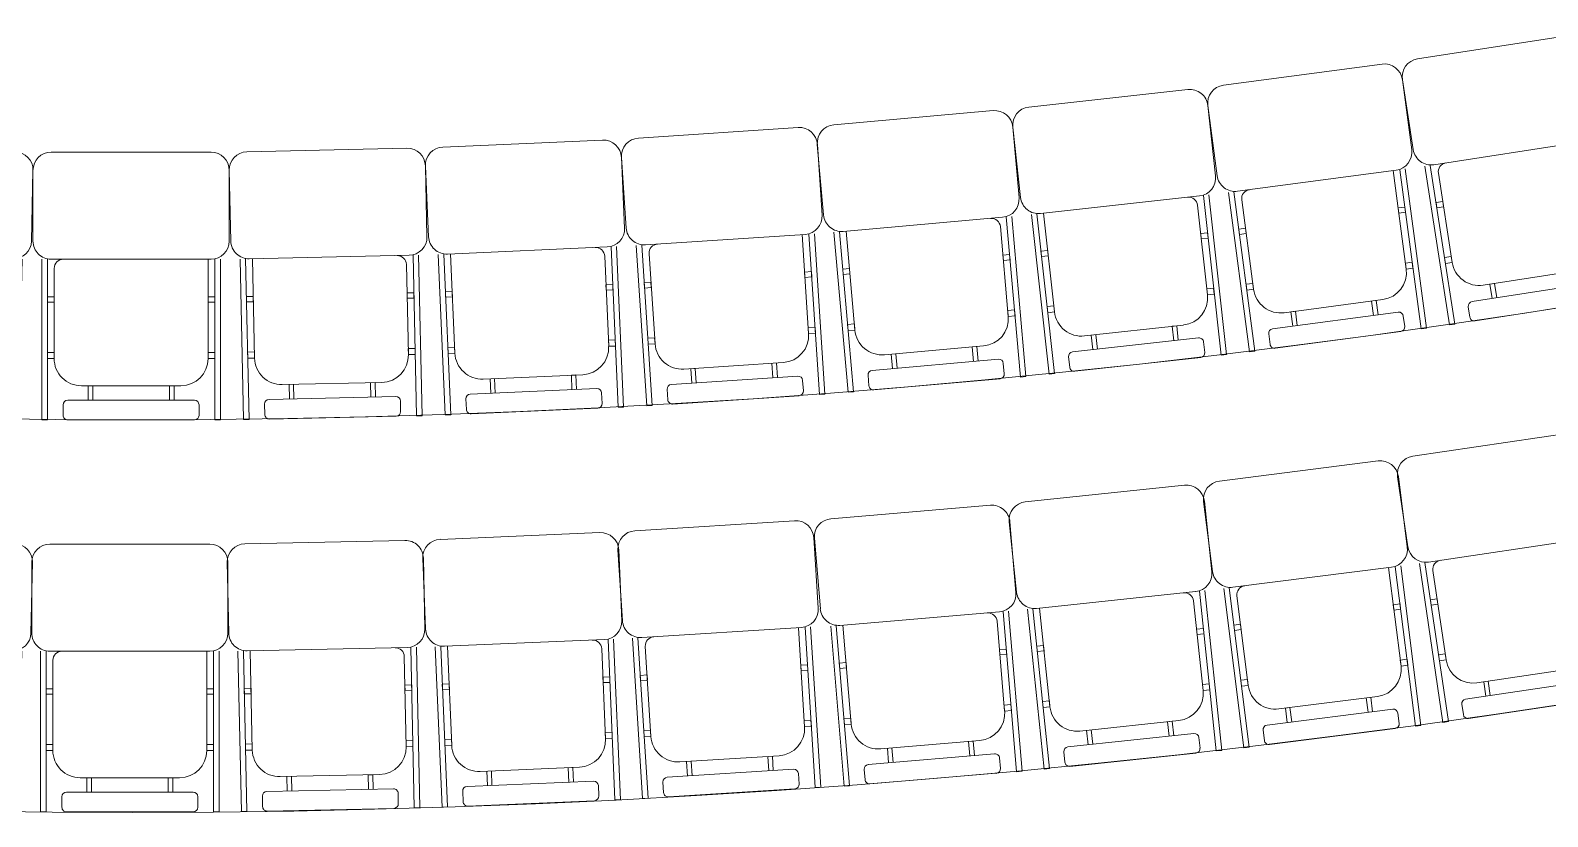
# Model space of a CAD drawing. Header units: millimetres. Extents: x 8275 to 147087, y -297470 to -191881.
# Drawn here: x 44958 to 49211, y -212445 to -210242 of the extents above; entities that cross this region are included whole.
import ezdxf

# ---------------------------------------------------------------- set-up
doc = ezdxf.new("R2010")
doc.units = ezdxf.units.MM
doc.header["$LTSCALE"] = 250
doc.header["$MEASUREMENT"] = 0
doc.layers.add('furniture', color=5, linetype='Continuous', lineweight=15)
doc.layers.add('stairs', color=2, linetype='Continuous', lineweight=5)

# ---------------------------------------------------------------- blocks, each defined once
blk = doc.blocks.new('A$C24EB465D-flat-9-flat-1-flat-80')
at = {"layer": 'furniture', "ltscale": 0.1}
for p, q in [((445.3, -19.6), (-3.1, -19.6)), ((-53.9, -70.4), (-53.9, -268.8)), ((496.1, -268.8), (496.1, -70.4)), ((-28.9, -319.6), (-28.9, -769.8)), ((-13.6, -769.8), (-13.6, -319.6)), ((-3.1, -319.6), (445.3, -319.6)), ((436.8, -319.6), (436.8, -597.9)), ((455.9, -769.8), (455.9, -319.6)), ((471.2, -319.6), (471.3, -769.8)), ((5.4, -345), (5.4, -597.9)), ((5.4, -424.9), (-13.6, -424.9)), ((-13.6, -440), (-13.6, -424.9)), ((5.4, -440), (5.4, -424.9)), ((436.8, -440), (436.8, -424.9)), ((436.8, -424.9), (455.9, -424.9)), ((455.9, -440), (455.9, -424.9)), ((5.4, -440), (-13.6, -440)), ((436.8, -440), (455.9, -440)), ((5.4, -580.9), (-13.6, -580.9)), ((-13.6, -597.9), (-13.6, -580.9)), ((5.4, -597.9), (5.4, -580.9)), ((436.8, -597.9), (436.8, -580.8)), ((436.8, -580.8), (455.9, -580.8)), ((455.9, -597.9), (455.9, -580.8)), ((5.4, -597.9), (-13.6, -597.9)), ((436.8, -597.9), (455.9, -597.9)), ((81.6, -674.1), (360.6, -674.1)), ((100.6, -674.1), (113.4, -674.1)), ((100.6, -674.1), (100.6, -714.7)), ((113.4, -674.1), (113.4, -714.7)), ((328.8, -674.1), (328.8, -714.7)), ((341.6, -674.1), (341.6, -714.7)), ((43.5, -714.7), (398.7, -714.7)), ((30.8, -727.4), (30.8, -756.9)), ((411.4, -727.4), (411.4, -756.9)), ((-28.9, -769.8), (-13.6, -769.8)), ((43.5, -769.6), (398.7, -769.6)), ((471.3, -769.8), (455.9, -769.8))]:
    blk.add_line(p, q, dxfattribs=at)
for centre, radius, start, end in [((-3.1, -70.4, 0), 50.8, 90.002, 180.002), ((445.3, -70.4, 0), 50.8, 0.002, 90.002), ((-3.1, -268.8, 0), 50.8, 180.002, 270.002), ((445.3, -268.8, 0), 50.8, 270.002, 0.002), ((30.8, -345, 0), 25.4, 90.002, 180.002), ((81.6, -597.9, 0), 76.2, 180.002, 270.002), ((360.6, -597.9, 0), 76.2, 270.002, 0.002), ((43.5, -727.4, 0), 12.7, 90.002, 180.002), ((398.7, -727.4, 0), 12.7, 0.002, 90.002), ((43.5, -756.9, 0), 12.7, 180.002, 270.002), ((398.7, -756.9, 0), 12.7, 270.002, 0.002)]:
    blk.add_arc(centre, radius, start, end, dxfattribs=at)
blk = doc.blocks.new('A$C24EB465D-flat-9-flat-1-flat-81')
at = {"layer": 'furniture', "ltscale": 0.1}
for p, q in [((-444.8, -29.4), (3.5, -19.5)), ((-490, -279.7), (-494.4, -81.3)), ((55.4, -69.2), (59.8, -267.5)), ((-464.1, -329.9), (-454.1, -780)), ((-438.8, -779.6), (-448.7, -329.6)), ((10.2, -319.4), (-438.1, -329.3)), ((-429.6, -329.1), (-423.5, -607.4)), ((30.6, -769.3), (20.7, -319.2)), ((36, -318.9), (45.9, -768.9)), ((2.2, -345), (7.8, -597.8)), ((4, -425), (23, -424.5)), ((4.3, -440), (4, -425)), ((23.4, -439.6), (23, -424.5)), ((-427.3, -434.5), (-446.4, -434.9)), ((-446, -449.9), (-446.4, -434.9)), ((-427, -449.5), (-446, -449.9)), ((-427, -449.5), (-427.3, -434.5)), ((4.3, -440), (23.4, -439.6)), ((-423.9, -590.3), (-442.9, -590.8)), ((-442.5, -607.8), (-442.9, -590.8)), ((-423.5, -607.4), (-423.9, -590.3)), ((7.4, -580.8), (26.5, -580.4)), ((7.8, -597.8), (7.4, -580.8)), ((26.8, -597.4), (26.5, -580.4)), ((-423.5, -607.4), (-442.5, -607.8)), ((7.8, -597.8), (26.8, -597.4)), ((-66.7, -675.7), (-345.6, -681.9)), ((-85.7, -676.1), (-98.5, -676.4)), ((-98.5, -676.4), (-97.6, -717.1)), ((-85.7, -676.1), (-84.8, -716.8)), ((-27.7, -715.5), (-382.8, -723.4)), ((-326.6, -681.4), (-325.7, -722.1)), ((-313.9, -681.2), (-313, -721.8)), ((-395.2, -736.3), (-394.6, -765.8)), ((-14.7, -727.9), (-14.1, -757.4)), ((-454.1, -780), (-438.8, -779.6)), ((-26.5, -770.4), (-381.6, -778.2)), ((45.9, -768.9), (30.6, -769.3))]:
    blk.add_line(p, q, dxfattribs=at)
for centre, radius, start, end in [((-443.6, -80.2, 0), 50.8, 91.2637, 181.2637), ((4.7, -70.3, 0), 50.8, 1.2637, 91.2637), ((-439.3, -278.5, 0), 50.8, 181.2637, 271.2637), ((9, -268.7, 0), 50.8, 271.2637, 1.2637), ((-23.2, -345.6, 0), 25.4, 1.2637, 91.2637), ((-347.3, -605.7, 0), 76.2, 181.2637, 271.2637), ((-68.4, -599.5, 0), 76.2, 271.2637, 1.2637), ((-27.4, -728.2, 0), 12.7, 1.2637, 91.2637), ((-382.6, -736.1, 0), 12.7, 91.2637, 181.2637), ((-26.8, -757.7, 0), 12.7, 271.2637, 1.2637), ((-381.9, -765.5, 0), 12.7, 181.2637, 271.2637)]:
    blk.add_arc(centre, radius, start, end, dxfattribs=at)
blk = doc.blocks.new('A$C24EB465D-flat-9-flat-1-flat-82')
at = {"layer": 'furniture', "ltscale": 0.1}
for p, q in [((-444, -39.2), (4, -19.4)), ((57, -67.9), (65.7, -266.2)), ((-483.8, -290.4), (-492.5, -92.2)), ((-456.7, -340), (-436.9, -789.8)), ((-421.5, -789.1), (-441.3, -339.4)), ((17.2, -319.1), (-430.8, -338.9)), ((-422.3, -338.5), (-410, -616.5)), ((47.6, -768.4), (27.7, -318.7)), ((43, -318), (62.8, -767.7)), ((9.8, -344.9), (21, -597.5)), ((13.3, -424.8), (32.4, -423.9)), ((14, -439.8), (13.3, -424.8)), ((33, -438.9), (32.4, -423.9)), ((-417.6, -443.8), (-436.7, -444.6)), ((-436, -459.6), (-436.7, -444.6)), ((-417, -458.8), (-436, -459.6)), ((-417, -458.8), (-417.6, -443.8)), ((14, -439.8), (33, -438.9)), ((20.2, -580.5), (39.2, -579.7)), ((21, -597.5), (20.2, -580.5)), ((40, -596.7), (39.2, -579.7)), ((-410.8, -599.5), (-429.8, -600.4)), ((-429.1, -617.4), (-429.8, -600.4)), ((-410, -616.5), (-429.1, -617.4)), ((-410, -616.5), (-410.8, -599.5)), ((21, -597.5), (40, -596.7)), ((-51.8, -677), (-330.5, -689.3)), ((-70.7, -677.8), (-83.5, -678.4)), ((-83.5, -678.4), (-81.8, -719)), ((-70.7, -677.8), (-69, -718.5)), ((-12, -716), (-366.8, -731.6)), ((-311.5, -688.5), (-309.7, -729.1)), ((-298.8, -687.9), (-297, -728.5)), ((-378.9, -744.9), (-377.6, -774.3)), ((1.3, -728.1), (2.6, -757.5)), ((-436.9, -789.8), (-421.5, -789.1)), ((-9.5, -770.8), (-364.4, -786.4)), ((62.8, -767.7), (47.6, -768.4))]:
    blk.add_line(p, q, dxfattribs=at)
for centre, radius, start, end in [((-441.8, -89.9, 0), 50.8, 92.5255, 182.5255), ((6.2, -70.2, 0), 50.8, 2.5255, 92.5255), ((-433, -288.1, 0), 50.8, 182.5255, 272.5255), ((14.9, -268.4, 0), 50.8, 272.5255, 2.5255), ((-15.6, -346, 0), 25.4, 2.5255, 92.5255), ((-333.9, -613.2, 0), 76.2, 182.5255, 272.5255), ((-55.2, -600.9, 0), 76.2, 272.5255, 2.5255), ((-11.4, -728.7, 0), 12.7, 2.5255, 92.5255), ((-366.3, -744.3, 0), 12.7, 92.5255, 182.5255), ((-10.1, -758.1, 0), 12.7, 272.5255, 2.5255), ((-365, -773.7, 0), 12.7, 182.5255, 272.5255)]:
    blk.add_arc(centre, radius, start, end, dxfattribs=at)
blk = doc.blocks.new('A$C24EB465D-flat-9-flat-1-flat-83')
at = {"layer": 'furniture', "ltscale": 0.1}
for p, q in [((-441.8, -58.7), (4.8, -19.2)), ((59.9, -65.4), (77.4, -263)), ((-470.5, -311.4), (-488, -113.8)), ((31.2, -318.1), (-415.4, -357.5)), ((81.4, -765.6), (41.7, -317.1)), ((57, -315.8), (96.6, -764.2)), ((-441.3, -359.8), (-401.7, -808.3)), ((-386.3, -806.9), (-425.9, -358.5)), ((-407, -356.8), (-382.5, -634)), ((25, -344.1), (47.2, -596)), ((32, -423.8), (51, -422.1)), ((33.4, -438.7), (32, -423.8)), ((52.3, -437.1), (51, -422.1)), ((-397.7, -461.7), (-416.7, -463.4)), ((-415.4, -478.4), (-416.7, -463.4)), ((-396.4, -476.7), (-397.7, -461.7)), ((33.4, -438.7), (52.3, -437.1)), ((-396.4, -476.7), (-415.4, -478.4)), ((45.7, -579.1), (64.7, -577.4)), ((47.2, -596), (45.7, -579.1)), ((47.2, -596), (66.2, -594.3)), ((66.2, -594.3), (64.7, -577.4)), ((-384, -617), (-403, -618.7)), ((-401.5, -635.7), (-403, -618.7)), ((-382.5, -634), (-401.5, -635.7)), ((-382.5, -634), (-384, -617)), ((-22, -678.6), (-299.9, -703.2)), ((-40.8, -680.3), (-53.6, -681.4)), ((-40.8, -680.3), (-37.3, -720.8)), ((19.6, -715.8), (-334.2, -747.1)), ((-280.9, -701.5), (-277.3, -742)), ((-268.2, -700.4), (-264.6, -740.9)), ((-53.6, -681.4), (-50, -722)), ((-345.8, -760.8), (-343.2, -790.2)), ((33.3, -727.3), (35.9, -756.7)), ((96.6, -764.2), (81.4, -765.6)), ((-401.7, -808.3), (-386.3, -806.9)), ((24.4, -770.4), (-329.4, -801.7))]:
    blk.add_line(p, q, dxfattribs=at)
for centre, radius, start, end in [((9.3, -69.8, 0), 50.8, 5.0491, 95.0491), ((-437.4, -109.3, 0), 50.8, 95.0491, 185.0491), ((26.8, -267.5, 0), 50.8, 275.0491, 5.0491), ((-419.9, -306.9, 0), 50.8, 185.0491, 275.0491), ((-0.3, -346.4, 0), 25.4, 5.0491, 95.0491), ((-306.6, -627.3, 0), 76.2, 185.0491, 275.0491), ((-28.7, -602.7, 0), 76.2, 275.0491, 5.0491), ((20.7, -728.5, 0), 12.7, 5.0491, 95.0491), ((-333.1, -759.7, 0), 12.7, 95.0491, 185.0491), ((23.3, -757.8, 0), 12.7, 275.0491, 5.0491), ((-330.5, -789, 0), 12.7, 185.0491, 275.0491)]:
    blk.add_arc(centre, radius, start, end, dxfattribs=at)
blk = doc.blocks.new('A$C24EB465D-flat-9-flat-1-flat-84')
at = {"layer": 'furniture', "ltscale": 0.1}
for p, q in [((445.6, 9.9), (-1.8, -19.7)), ((512.8, -235.4), (499.7, -37.5)), ((-49.1, -73.8), (-36, -271.8)), ((18, -319.1), (465.4, -289.5)), ((456.9, -290), (475.3, -567.7)), ((505.7, -738), (476, -288.8)), ((491.3, -287.8), (521, -737)), ((-7.8, -320.8), (22, -770)), ((37.2, -769), (7.5, -319.8)), ((28.2, -343.9), (44.9, -596.2)), ((33.4, -423.7), (14.4, -424.9)), ((15.4, -439.9), (14.4, -424.9)), ((34.4, -438.7), (33.4, -423.7)), ((463.9, -395.2), (482.9, -393.9)), ((464.9, -410.2), (463.9, -395.2)), ((464.9, -410.2), (483.9, -408.9)), ((483.9, -408.9), (482.9, -393.9)), ((34.4, -438.7), (15.4, -439.9)), ((474.2, -550.7), (493.2, -549.5)), ((475.3, -567.7), (474.2, -550.7)), ((494.3, -566.5), (493.2, -549.5)), ((43.7, -579.2), (24.7, -580.5)), ((25.9, -597.5), (24.7, -580.5)), ((44.9, -596.2), (43.7, -579.2)), ((475.3, -567.7), (494.3, -566.5)), ((44.9, -596.2), (25.9, -597.5)), ((125.9, -667.2), (404.3, -648.8)), ((144.9, -666), (157.6, -665.1)), ((144.9, -666), (147.5, -706.5)), ((157.6, -665.1), (160.3, -705.7)), ((372.6, -650.9), (375.3, -691.5)), ((385.3, -650), (388, -690.6)), ((90.6, -710.3), (445, -686.9)), ((458.5, -698.7), (460.5, -728.1)), ((78.8, -723.8), (80.7, -753.2)), ((94.2, -765), (448.7, -741.6)), ((521, -737), (505.7, -738)), ((22, -770), (37.2, -769))]:
    blk.add_line(p, q, dxfattribs=at)
for centre, radius, start, end in [((449, -40.8, 0), 50.8, 3.7873, 93.7873), ((1.5, -70.4, 0), 50.8, 93.7873, 183.7873), ((462.1, -238.8, 0), 50.8, 273.7873, 3.7873), ((14.7, -268.4, 0), 50.8, 183.7873, 273.7873), ((53.5, -342.2, 0), 25.4, 93.7873, 183.7873), ((399.3, -572.7, 0), 76.2, 273.7873, 3.7873), ((120.9, -591.2, 0), 76.2, 183.7873, 273.7873), ((91.4, -723, 0), 12.7, 93.7873, 183.7873), ((445.9, -699.5, 0), 12.7, 3.7873, 93.7873), ((93.4, -752.4, 0), 12.7, 183.7873, 273.7873), ((447.8, -728.9, 0), 12.7, 273.7873, 3.7873)]:
    blk.add_arc(centre, radius, start, end, dxfattribs=at)
blk = doc.blocks.new('A$C24EB465D-flat-9-flat-1-flat-85')
at = {"layer": 'furniture', "ltscale": 0.1}
for p, q in [((443, 49), (-0.1, -19.8)), ((531.5, -189.4), (501, 6.6)), ((-42.5, -77.8), (-12, -273.9)), ((46, -316.3), (489.1, -247.4)), ((480.7, -248.7), (523.4, -523.7)), ((568.7, -690.6), (499.5, -245.8)), ((514.7, -243.4), (583.9, -688.3)), ((20.5, -320.2), (89.6, -765.1)), ((104.7, -762.7), (35.6, -317.9)), ((58.3, -340.1), (97.1, -589.9)), ((496.9, -352.8), (515.7, -349.9)), ((499.2, -367.7), (496.9, -352.8)), ((499.2, -367.7), (518, -364.7)), ((518, -364.7), (515.7, -349.9)), ((70.6, -419.1), (51.8, -422)), ((54.1, -436.9), (51.8, -422)), ((72.9, -433.9), (70.6, -419.1)), ((72.9, -433.9), (54.1, -436.9)), ((520.8, -506.9), (539.6, -504)), ((523.4, -523.7), (520.8, -506.9)), ((542.3, -520.8), (539.6, -504)), ((523.4, -523.7), (542.3, -520.8)), ((94.5, -573.1), (75.7, -576.1)), ((78.3, -592.9), (75.7, -576.1)), ((97.1, -589.9), (78.3, -592.9)), ((97.1, -589.9), (94.5, -573.1)), ((184.1, -653.5), (459.8, -610.7)), ((428.4, -615.6), (434.7, -655.8)), ((441, -613.6), (447.3, -653.8)), ((152.7, -699.6), (503.7, -645)), ((202.9, -650.6), (215.5, -648.7)), ((202.9, -650.6), (209.1, -690.8)), ((215.5, -648.7), (221.8, -688.9)), ((518.2, -655.6), (522.8, -684.7)), ((142.1, -714.1), (146.7, -743.2)), ((161.2, -753.8), (512.2, -699.2)), ((583.9, -688.3), (568.7, -690.6)), ((89.6, -765.1), (104.7, -762.7))]:
    blk.add_line(p, q, dxfattribs=at)
for centre, radius, start, end in [((450.8, -1.2, 0), 50.8, 8.8344, 98.8344), ((7.7, -70, 0), 50.8, 98.8344, 188.8344), ((481.3, -197.2, 0), 50.8, 278.8344, 8.8344), ((38.2, -266.1, 0), 50.8, 188.8344, 278.8344), ((83.4, -336.2, 0), 25.4, 98.8344, 188.8344), ((448.1, -535.4, 0), 76.2, 278.8344, 8.8344), ((172.4, -578.2, 0), 76.2, 188.8344, 278.8344), ((505.7, -657.6, 0), 12.7, 8.8344, 98.8344), ((154.7, -712.1, 0), 12.7, 98.8344, 188.8344), ((510.2, -686.7, 0), 12.7, 278.8344, 8.8344), ((159.2, -741.2, 0), 12.7, 188.8344, 278.8344)]:
    blk.add_arc(centre, radius, start, end, dxfattribs=at)
blk = doc.blocks.new('A$C24EB465D-flat-9-flat-1-flat-86')
at = {"layer": 'furniture', "ltscale": 0.1}
for p, q in [((444, 39.3), (-0.5, -19.8)), ((527.2, -201.1), (501, -4.4)), ((-44.2, -76.9), (-18, -273.5)), ((509.2, -254.7), (568.6, -701)), ((39, -317.2), (483.5, -258.1)), ((475.1, -259.2), (511.8, -535.1)), ((553.3, -703), (494, -256.7)), ((13.4, -320.6), (72.8, -766.9)), ((87.9, -764.9), (28.6, -318.6)), ((50.8, -341.3), (84.1, -591.9)), ((489, -363.7), (507.9, -361.2)), ((491, -378.6), (489, -363.7)), ((491, -378.6), (509.8, -376.1)), ((509.8, -376.1), (507.9, -361.2)), ((61.3, -420.5), (42.5, -423)), ((44.4, -437.9), (42.5, -423)), ((63.3, -435.4), (61.3, -420.5)), ((63.3, -435.4), (44.4, -437.9)), ((509.5, -518.2), (528.4, -515.7)), ((511.8, -535.1), (509.5, -518.2)), ((511.8, -535.1), (530.7, -532.6)), ((530.7, -532.6), (528.4, -515.7)), ((81.9, -575.1), (63, -577.6)), ((65.2, -594.5), (63, -577.6)), ((84.1, -591.9), (65.2, -594.5)), ((84.1, -591.9), (81.9, -575.1)), ((169.7, -657.4), (446.3, -620.7)), ((414.8, -624.9), (420.1, -665.2)), ((427.4, -623.2), (432.8, -663.5)), ((137.3, -702.8), (489.4, -656)), ((188.5, -654.9), (201.2, -653.2)), ((188.5, -654.9), (193.9, -695.3)), ((201.2, -653.2), (206.6, -693.6)), ((503.7, -666.9), (507.5, -696.1)), ((126.4, -717), (130.3, -746.2)), ((144.5, -757.1), (496.6, -710.3)), ((568.6, -701), (553.3, -703)), ((72.8, -766.9), (87.9, -764.9))]:
    blk.add_line(p, q, dxfattribs=at)
for centre, radius, start, end in [((450.7, -11.1, 0), 50.8, 7.5726, 97.5726), ((6.2, -70.2, 0), 50.8, 97.5726, 187.5726), ((476.8, -207.8, 0), 50.8, 277.5726, 7.5726), ((32.3, -266.9, 0), 50.8, 187.5726, 277.5726), ((76, -337.9, 0), 25.4, 97.5726, 187.5726), ((436.2, -545.1, 0), 76.2, 277.5726, 7.5726), ((159.7, -581.9, 0), 76.2, 187.5726, 277.5726), ((491.1, -668.6, 0), 12.7, 7.5726, 97.5726), ((139, -715.4, 0), 12.7, 97.5726, 187.5726), ((495, -697.7, 0), 12.7, 277.5726, 7.5726), ((142.9, -744.6, 0), 12.7, 187.5726, 277.5726)]:
    blk.add_arc(centre, radius, start, end, dxfattribs=at)
blk = doc.blocks.new('A$C24EB465D-flat-9-flat-1-flat-87')
at = {"layer": 'furniture', "ltscale": 0.1}
for p, q in [((-440.4, -68.4), (5.2, -19.1)), ((61.3, -64), (83.1, -261.2)), ((-463.5, -321.7), (-485.3, -124.5)), ((38.2, -317.3), (-407.5, -366.6)), ((98.2, -763.6), (48.7, -316.1)), ((63.9, -314.5), (113.4, -761.9)), ((-433.2, -369.4), (-383.8, -816.9)), ((-368.5, -815.2), (-417.9, -367.8)), ((-399, -365.7), (-368.4, -642.3)), ((32.6, -343.5), (60.4, -594.8)), ((41.4, -423), (60.3, -420.9)), ((43, -437.9), (41.4, -423)), ((61.9, -435.8), (60.3, -420.9)), ((43, -437.9), (61.9, -435.8)), ((-387.4, -470.4), (-406.4, -472.5)), ((-404.7, -487.4), (-406.4, -472.5)), ((-385.8, -485.3), (-404.7, -487.4)), ((-385.8, -485.3), (-387.4, -470.4)), ((58.5, -577.9), (77.4, -575.8)), ((60.4, -594.8), (58.5, -577.9)), ((60.4, -594.8), (79.3, -592.7)), ((79.3, -592.7), (77.4, -575.8)), ((-370.3, -625.3), (-389.2, -627.4)), ((-387.4, -644.4), (-389.2, -627.4)), ((-368.4, -642.3), (-370.3, -625.3)), ((-368.4, -642.3), (-387.4, -644.4)), ((-7, -679), (-284.3, -709.6)), ((35.3, -715.2), (-317.7, -754.2)), ((-265.4, -707.5), (-260.9, -748)), ((-252.7, -706.1), (-248.3, -746.6)), ((-25.8, -681), (-38.6, -682.4)), ((-38.6, -682.4), (-34.1, -722.9)), ((-25.8, -681), (-21.4, -721.5)), ((49.4, -726.4), (52.6, -755.7)), ((113.4, -761.9), (98.2, -763.6)), ((-328.9, -768.3), (-325.7, -797.5)), ((41.4, -769.7), (-311.7, -808.7)), ((-383.8, -816.9), (-368.5, -815.2))]:
    blk.add_line(p, q, dxfattribs=at)
for centre, radius, start, end in [((10.8, -69.6, 0), 50.8, 6.3109, 96.3109), ((-434.9, -118.9, 0), 50.8, 96.3109, 186.3109), ((32.6, -266.8, 0), 50.8, 276.3109, 6.3109), ((-413, -316.1, 0), 50.8, 186.3109, 276.3109), ((7.3, -346.3, 0), 25.4, 6.3109, 96.3109), ((-15.4, -603.2, 0), 76.2, 276.3109, 6.3109), ((-292.7, -633.9, 0), 76.2, 186.3109, 276.3109), ((36.7, -727.8, 0), 12.7, 6.3109, 96.3109), ((-316.3, -766.9, 0), 12.7, 96.3109, 186.3109), ((40, -757.1, 0), 12.7, 276.3109, 6.3109), ((-313.1, -796.1, 0), 12.7, 186.3109, 276.3109)]:
    blk.add_arc(centre, radius, start, end, dxfattribs=at)
blk = doc.blocks.new('A$C24EB465D-flat-9-flat-1-flat-88')
at = {"layer": 'furniture', "ltscale": 0.1}
for p, q in [((444.8, -29.4), (-3.5, -19.5)), ((-55.4, -69.2), (-59.8, -267.5)), ((490, -279.7), (494.4, -81.3)), ((-36, -318.9), (-45.9, -768.9)), ((-30.6, -769.3), (-20.7, -319.2)), ((-10.2, -319.4), (438.1, -329.3)), ((429.6, -329.1), (423.5, -607.4)), ((438.8, -779.6), (448.7, -329.6)), ((464.1, -329.9), (454.1, -780)), ((-2.2, -345), (-7.8, -597.8)), ((-23.4, -439.6), (-23, -424.5)), ((-4, -425), (-23, -424.5)), ((-4.3, -440), (-4, -425)), ((-4.3, -440), (-23.4, -439.6)), ((427, -449.5), (427.3, -434.5)), ((427, -449.5), (446, -449.9)), ((427.3, -434.5), (446.4, -434.9)), ((446, -449.9), (446.4, -434.9)), ((-26.8, -597.4), (-26.5, -580.4)), ((-7.4, -580.8), (-26.5, -580.4)), ((-7.8, -597.8), (-7.4, -580.8)), ((423.5, -607.4), (423.9, -590.3)), ((423.9, -590.3), (442.9, -590.8)), ((442.5, -607.8), (442.9, -590.8)), ((-7.8, -597.8), (-26.8, -597.4)), ((423.5, -607.4), (442.5, -607.8)), ((66.7, -675.7), (345.6, -681.9)), ((85.7, -676.1), (84.8, -716.8)), ((85.7, -676.1), (98.5, -676.4)), ((98.5, -676.4), (97.6, -717.1)), ((27.7, -715.5), (382.8, -723.4)), ((313.9, -681.2), (313, -721.8)), ((326.6, -681.4), (325.7, -722.1)), ((14.7, -727.9), (14.1, -757.4)), ((395.2, -736.3), (394.6, -765.8)), ((-45.9, -768.9), (-30.6, -769.3)), ((26.5, -770.4), (381.6, -778.2)), ((454.1, -780), (438.8, -779.6))]:
    blk.add_line(p, q, dxfattribs=at)
for centre, radius, start, end in [((-4.7, -70.3, 0), 50.8, 88.7363, 178.7363), ((443.6, -80.2, 0), 50.8, 358.7363, 88.7363), ((-9, -268.7, 0), 50.8, 178.7363, 268.7363), ((439.3, -278.5, 0), 50.8, 268.7363, 358.7363), ((23.2, -345.6, 0), 25.4, 88.7363, 178.7363), ((68.4, -599.5, 0), 76.2, 178.7363, 268.7363), ((347.3, -605.7, 0), 76.2, 268.7363, 358.7363), ((27.4, -728.2, 0), 12.7, 88.7363, 178.7363), ((26.8, -757.7, 0), 12.7, 178.7363, 268.7363), ((382.6, -736.1, 0), 12.7, 358.7363, 88.7363), ((381.9, -765.5, 0), 12.7, 268.7363, 358.7363)]:
    blk.add_arc(centre, radius, start, end, dxfattribs=at)
blk = doc.blocks.new('A$C24EB465D-flat-9-flat-1-flat-95')
at = {"layer": 'furniture', "ltscale": 0.1}
for p, q in [((445.3, -19.6), (-3.1, -19.6)), ((-53.9, -70.4), (-53.9, -268.8)), ((496.1, -268.8), (496.1, -70.4)), ((-28.9, -319.6), (-28.9, -769.8)), ((-13.6, -769.8), (-13.6, -319.6)), ((-3.1, -319.6), (445.3, -319.6)), ((436.8, -319.6), (436.8, -597.9)), ((455.9, -769.8), (455.9, -319.6)), ((471.2, -319.6), (471.3, -769.8)), ((5.4, -345), (5.4, -597.9)), ((5.4, -424.9), (-13.6, -424.9)), ((-13.6, -440), (-13.6, -424.9)), ((5.4, -440), (5.4, -424.9)), ((436.8, -440), (436.8, -424.9)), ((436.8, -424.9), (455.9, -424.9)), ((455.9, -440), (455.9, -424.9)), ((5.4, -440), (-13.6, -440)), ((436.8, -440), (455.9, -440)), ((5.4, -580.9), (-13.6, -580.9)), ((-13.6, -597.9), (-13.6, -580.9)), ((5.4, -597.9), (5.4, -580.9)), ((436.8, -597.9), (436.8, -580.8)), ((436.8, -580.8), (455.9, -580.8)), ((455.9, -597.9), (455.9, -580.8)), ((5.4, -597.9), (-13.6, -597.9)), ((436.8, -597.9), (455.9, -597.9)), ((81.6, -674.1), (360.6, -674.1)), ((100.6, -674.1), (113.4, -674.1)), ((100.6, -674.1), (100.6, -714.7)), ((113.4, -674.1), (113.4, -714.7)), ((328.8, -674.1), (328.8, -714.7)), ((341.6, -674.1), (341.6, -714.7)), ((43.5, -714.7), (398.7, -714.7)), ((30.8, -727.4), (30.8, -756.9)), ((411.4, -727.4), (411.4, -756.9)), ((-28.9, -769.8), (-13.6, -769.8)), ((43.5, -769.6), (398.7, -769.6)), ((471.3, -769.8), (455.9, -769.8))]:
    blk.add_line(p, q, dxfattribs=at)
for centre, radius, start, end in [((-3.1, -70.4, 0), 50.8, 90.002, 180.002), ((445.3, -70.4, 0), 50.8, 0.002, 90.002), ((-3.1, -268.8, 0), 50.8, 180.002, 270.002), ((445.3, -268.8, 0), 50.8, 270.002, 0.002), ((30.8, -345, 0), 25.4, 90.002, 180.002), ((81.6, -597.9, 0), 76.2, 180.002, 270.002), ((360.6, -597.9, 0), 76.2, 270.002, 0.002), ((43.5, -727.4, 0), 12.7, 90.002, 180.002), ((398.7, -727.4, 0), 12.7, 0.002, 90.002), ((43.5, -756.9, 0), 12.7, 180.002, 270.002), ((398.7, -756.9, 0), 12.7, 270.002, 0.002)]:
    blk.add_arc(centre, radius, start, end, dxfattribs=at)
blk = doc.blocks.new('A$C24EB465D-flat-9-flat-1-flat-97')
at = {"layer": 'furniture', "ltscale": 0.1}
for p, q in [((-444.8, -29), (3.5, -19.5)), ((-490.3, -279.2), (-494.5, -80.8)), ((55.4, -69.2), (59.6, -267.6)), ((-464.4, -329.4), (-454.9, -779.5)), ((-439.5, -779.2), (-449, -329.1)), ((9.8, -319.5), (-438.5, -328.9)), ((-430, -328.7), (-424.1, -606.9)), ((29.9, -769.3), (20.4, -319.2)), ((35.7, -318.9), (45.1, -769)), ((1.9, -345), (7.2, -597.8)), ((3.5, -425), (22.6, -424.6)), ((3.9, -440), (3.5, -425)), ((22.9, -439.6), (22.6, -424.6)), ((-427.8, -434), (-446.8, -434.4)), ((-446.5, -449.5), (-446.8, -434.4)), ((-427.4, -449.1), (-446.5, -449.5)), ((-427.4, -449.1), (-427.8, -434)), ((3.9, -440), (22.9, -439.6)), ((-424.5, -589.9), (-443.5, -590.3)), ((-443.2, -607.3), (-443.5, -590.3)), ((-424.1, -606.9), (-424.5, -589.9)), ((6.8, -580.8), (25.9, -580.4)), ((7.2, -597.8), (6.8, -580.8)), ((26.2, -597.4), (25.9, -580.4)), ((-424.1, -606.9), (-443.2, -607.3)), ((7.2, -597.8), (26.2, -597.4)), ((-67.4, -675.6), (-346.3, -681.5)), ((-86.3, -676), (-99.2, -676.3)), ((-99.2, -676.3), (-98.3, -717)), ((-86.3, -676), (-85.5, -716.7)), ((-28.4, -715.5), (-383.6, -723)), ((-327.3, -681.1), (-326.4, -721.8)), ((-314.6, -680.8), (-313.7, -721.5)), ((-396, -735.9), (-395.4, -765.4)), ((-15.5, -727.9), (-14.9, -757.4)), ((-454.9, -779.5), (-439.5, -779.2)), ((-27.3, -770.3), (-382.4, -777.8)), ((45.1, -769), (29.9, -769.3))]:
    blk.add_line(p, q, dxfattribs=at)
for centre, radius, start, end in [((-443.7, -79.7, 0), 50.8, 91.2056, 181.2056), ((4.6, -70.3, 0), 50.8, 1.2056, 91.2056), ((-439.5, -278.1, 0), 50.8, 181.2056, 271.2056), ((8.8, -268.7, 0), 50.8, 271.2056, 1.2056), ((-23.5, -345.6, 0), 25.4, 1.2056, 91.2056), ((-347.9, -605.3, 0), 76.2, 181.2056, 271.2056), ((-69, -599.5, 0), 76.2, 271.2056, 1.2056), ((-28.2, -728.2, 0), 12.7, 1.2056, 91.2056), ((-383.3, -735.7, 0), 12.7, 91.2056, 181.2056), ((-382.7, -765.1, 0), 12.7, 181.2056, 271.2056), ((-27.6, -757.6, 0), 12.7, 271.2056, 1.2056)]:
    blk.add_arc(centre, radius, start, end, dxfattribs=at)
blk = doc.blocks.new('A$C24EB465D-flat-9-flat-1-flat-98')
at = {"layer": 'furniture', "ltscale": 0.1}
for p, q in [((-444.1, -38.3), (3.9, -19.4)), ((56.8, -68.1), (65.2, -266.3)), ((-484.4, -289.4), (-492.7, -91.2)), ((-457.4, -339.1), (-438.5, -788.9)), ((-423.1, -788.2), (-442, -338.5)), ((16.5, -319.2), (-431.5, -338)), ((-423, -337.7), (-411.3, -615.7)), ((46, -768.5), (27.1, -318.7)), ((42.4, -318.1), (61.3, -767.9)), ((9.1, -344.9), (19.7, -597.6)), ((12.5, -424.8), (31.5, -424)), ((13.1, -439.8), (12.5, -424.8)), ((32.1, -439), (31.5, -424)), ((-418.5, -442.9), (-437.6, -443.7)), ((-436.9, -458.7), (-437.6, -443.7)), ((-417.9, -457.9), (-436.9, -458.7)), ((-417.9, -457.9), (-418.5, -442.9)), ((13.1, -439.8), (32.1, -439)), ((19, -580.6), (38.1, -579.8)), ((19.7, -597.6), (19, -580.6)), ((38.8, -596.8), (38.1, -579.8)), ((-412, -598.7), (-431, -599.5)), ((-430.3, -616.5), (-431, -599.5)), ((-411.3, -615.7), (-430.3, -616.5)), ((-411.3, -615.7), (-412, -598.7)), ((19.7, -597.6), (38.8, -596.8)), ((-53.2, -676.9), (-331.9, -688.6)), ((-72.1, -677.7), (-84.9, -678.2)), ((-84.9, -678.2), (-83.2, -718.9)), ((-72.1, -677.7), (-70.4, -718.3)), ((-13.4, -715.9), (-368.3, -730.9)), ((-312.9, -687.8), (-311.2, -728.5)), ((-300.2, -687.3), (-298.5, -727.9)), ((-380.4, -744.1), (-379.2, -773.5)), ((-0.2, -728.1), (1.1, -757.5)), ((-438.5, -788.9), (-423.1, -788.2)), ((-11.1, -770.7), (-366, -785.7)), ((61.3, -767.9), (46, -768.5))]:
    blk.add_line(p, q, dxfattribs=at)
for centre, radius, start, end in [((-441.9, -89, 0), 50.8, 92.4092, 182.4092), ((6.1, -70.2, 0), 50.8, 2.4092, 92.4092), ((-433.6, -287.3, 0), 50.8, 182.4092, 272.4092), ((14.4, -268.4, 0), 50.8, 272.4092, 2.4092), ((-16.3, -346, 0), 25.4, 2.4092, 92.4092), ((-335.1, -612.5, 0), 76.2, 182.4092, 272.4092), ((-56.4, -600.8, 0), 76.2, 272.4092, 2.4092), ((-12.9, -728.6, 0), 12.7, 2.4092, 92.4092), ((-367.8, -743.6, 0), 12.7, 92.4092, 182.4092), ((-11.6, -758, 0), 12.7, 272.4092, 2.4092), ((-366.5, -773, 0), 12.7, 182.4092, 272.4092)]:
    blk.add_arc(centre, radius, start, end, dxfattribs=at)
blk = doc.blocks.new('A$C24EB465D-flat-9-flat-1-flat-99')
at = {"layer": 'furniture', "ltscale": 0.1}
for p, q in [((-442.1, -56.9), (4.7, -19.3)), ((59.6, -65.6), (76.3, -263.3)), ((-471.8, -309.5), (-488.4, -111.8)), ((29.9, -318.2), (-416.9, -355.8)), ((78.2, -765.9), (40.4, -317.3)), ((55.7, -316), (93.5, -764.6)), ((-442.7, -358), (-404.9, -806.6)), ((-389.6, -805.3), (-427.4, -356.7)), ((-408.4, -355.1), (-385, -632.4)), ((23.6, -344.2), (44.8, -596.2)), ((30.3, -423.9), (49.3, -422.3)), ((31.6, -438.9), (30.3, -423.9)), ((50.6, -437.3), (49.3, -422.3)), ((-399.6, -460.1), (-418.6, -461.7)), ((-417.3, -476.7), (-418.6, -461.7)), ((-398.3, -475.1), (-399.6, -460.1)), ((31.6, -438.9), (50.6, -437.3)), ((-398.3, -475.1), (-417.3, -476.7)), ((43.4, -579.3), (62.4, -577.7)), ((44.8, -596.2), (43.4, -579.3)), ((44.8, -596.2), (63.8, -594.6)), ((63.8, -594.6), (62.4, -577.7)), ((-386.5, -615.5), (-405.5, -617.1)), ((-404, -634), (-405.5, -617.1)), ((-385, -632.4), (-404, -634)), ((-385, -632.4), (-386.5, -615.5)), ((-24.7, -678.5), (-302.7, -702)), ((-43.6, -680.1), (-56.4, -681.2)), ((-43.6, -680.1), (-40.2, -720.7)), ((16.7, -715.9), (-337.3, -745.7)), ((-283.8, -700.4), (-280.3, -740.9)), ((-271.1, -699.3), (-267.6, -739.8)), ((-56.4, -681.2), (-52.9, -721.7)), ((-348.9, -759.4), (-346.4, -788.8)), ((30.4, -727.5), (32.9, -756.8)), ((93.5, -764.6), (78.2, -765.9)), ((-404.9, -806.6), (-389.6, -805.3)), ((21.3, -770.5), (-332.7, -800.3))]:
    blk.add_line(p, q, dxfattribs=at)
for centre, radius, start, end in [((9, -69.9, 0), 50.8, 4.8165, 94.8165), ((-437.8, -107.5, 0), 50.8, 94.8165, 184.8165), ((25.7, -267.6, 0), 50.8, 274.8165, 4.8165), ((-421.2, -305.2, 0), 50.8, 184.8165, 274.8165), ((-1.7, -346.4, 0), 25.4, 4.8165, 94.8165), ((-309.1, -626, 0), 76.2, 184.8165, 274.8165), ((-31.1, -602.6, 0), 76.2, 274.8165, 4.8165), ((17.7, -728.5, 0), 12.7, 4.8165, 94.8165), ((-336.2, -758.4, 0), 12.7, 94.8165, 184.8165), ((20.2, -757.9, 0), 12.7, 274.8165, 4.8165), ((-333.7, -787.7, 0), 12.7, 184.8165, 274.8165)]:
    blk.add_arc(centre, radius, start, end, dxfattribs=at)
blk = doc.blocks.new('A$C24EB465D-flat-9-flat-1-flat-100')
at = {"layer": 'furniture', "ltscale": 0.1}
for p, q in [((445.6, 8.5), (-1.9, -19.7)), ((512, -237), (499.5, -39)), ((-49.4, -73.6), (-36.9, -271.7)), ((17, -319.1), (464.5, -290.9)), ((456.1, -291.4), (473.6, -569.2)), ((503.4, -739.5), (475.1, -290.2)), ((490.4, -289.3), (518.8, -738.5)), ((-8.7, -320.8), (19.6, -770.1)), ((34.9, -769.1), (6.5, -319.8)), ((27.1, -344), (43.1, -596.3)), ((32.2, -423.8), (13.1, -425)), ((14.1, -440), (13.1, -425)), ((33.1, -438.8), (32.2, -423.8)), ((462.7, -396.6), (481.7, -395.4)), ((463.6, -411.6), (462.7, -396.6)), ((463.6, -411.6), (482.7, -410.4)), ((482.7, -410.4), (481.7, -395.4)), ((33.1, -438.8), (14.1, -440)), ((472.5, -552.2), (491.5, -551)), ((473.6, -569.2), (472.5, -552.2)), ((492.6, -568), (491.5, -551)), ((42, -579.4), (23, -580.6)), ((24, -597.5), (23, -580.6)), ((43.1, -596.3), (42, -579.4)), ((473.6, -569.2), (492.6, -568)), ((43.1, -596.3), (24, -597.5)), ((123.9, -667.6), (402.4, -650)), ((142.8, -666.4), (155.6, -665.6)), ((142.8, -666.4), (145.4, -707)), ((155.6, -665.6), (158.2, -706.2)), ((370.6, -652), (373.2, -692.6)), ((383.4, -651.2), (385.9, -691.8)), ((88.4, -710.6), (442.9, -688.2)), ((456.4, -700.1), (458.3, -729.5)), ((76.6, -724.1), (78.4, -753.4)), ((91.9, -765.3), (446.4, -742.9)), ((518.8, -738.5), (503.4, -739.5)), ((19.6, -770.1), (34.9, -769.1))]:
    blk.add_line(p, q, dxfattribs=at)
for centre, radius, start, end in [((448.8, -42.2, 0), 50.8, 3.6128, 93.6128), ((1.3, -70.4, 0), 50.8, 93.6128, 183.6128), ((461.3, -240.2, 0), 50.8, 273.6128, 3.6128), ((13.8, -268.4, 0), 50.8, 183.6128, 273.6128), ((52.5, -342.4, 0), 25.4, 93.6128, 183.6128), ((397.5, -574, 0), 76.2, 273.6128, 3.6128), ((119.1, -591.5, 0), 76.2, 183.6128, 273.6128), ((89.2, -723.3, 0), 12.7, 93.6128, 183.6128), ((443.7, -700.9, 0), 12.7, 3.6128, 93.6128), ((91.1, -752.6, 0), 12.7, 183.6128, 273.6128), ((445.6, -730.3, 0), 12.7, 273.6128, 3.6128)]:
    blk.add_arc(centre, radius, start, end, dxfattribs=at)
blk = doc.blocks.new('A$C24EB465D-flat-9-flat-1-flat-101')
at = {"layer": 'furniture', "ltscale": 0.1}
for p, q in [((443.4, 45.9), (-0.2, -19.8)), ((530.1, -193.2), (501.1, 3.1)), ((-43, -77.5), (-13.9, -273.8)), ((43.8, -316.6), (487.3, -250.9)), ((478.9, -252.1), (519.7, -527.4)), ((563.7, -694.6), (497.8, -249.3)), ((513, -247.1), (579, -692.4)), ((18.2, -320.4), (84.2, -765.7)), ((99.3, -763.5), (33.3, -318.1)), ((55.9, -340.5), (93, -590.6)), ((494.4, -356.3), (513.2, -353.5)), ((496.6, -371.2), (494.4, -356.3)), ((496.6, -371.2), (515.4, -368.4)), ((515.4, -368.4), (513.2, -353.5)), ((67.6, -419.6), (48.8, -422.4)), ((51, -437.2), (48.8, -422.4)), ((69.8, -434.4), (67.6, -419.6)), ((69.8, -434.4), (51, -437.2)), ((517.2, -510.6), (536, -507.8)), ((538.5, -524.6), (536, -507.8)), ((519.7, -527.4), (517.2, -510.6)), ((519.7, -527.4), (538.5, -524.6)), ((90.5, -573.8), (71.6, -576.6)), ((74.1, -593.4), (71.6, -576.6)), ((93, -590.6), (74.1, -593.4)), ((93, -590.6), (90.5, -573.8)), ((179.5, -654.8), (455.5, -613.9)), ((424.1, -618.6), (430, -658.8)), ((436.7, -616.7), (442.6, -657)), ((147.8, -700.7), (499.1, -648.6)), ((198.3, -652.1), (210.9, -650.2)), ((198.3, -652.1), (204.2, -692.3)), ((210.9, -650.2), (216.9, -690.4)), ((513.6, -659.3), (517.9, -688.4)), ((137.1, -715.1), (141.4, -744.2)), ((155.8, -754.9), (507.2, -702.8)), ((579, -692.4), (563.7, -694.6)), ((84.2, -765.7), (99.3, -763.5))]:
    blk.add_line(p, q, dxfattribs=at)
for centre, radius, start, end in [((450.8, -4.4, 0), 50.8, 8.4274, 98.4274), ((7.2, -70.1, 0), 50.8, 98.4274, 188.4274), ((479.9, -200.6, 0), 50.8, 278.4274, 8.4274), ((36.3, -266.3, 0), 50.8, 188.4274, 278.4274), ((81, -336.7, 0), 25.4, 98.4274, 188.4274), ((444.3, -538.6, 0), 76.2, 278.4274, 8.4274), ((168.3, -579.5, 0), 76.2, 188.4274, 278.4274), ((501, -661.2, 0), 12.7, 8.4274, 98.4274), ((149.6, -713.2, 0), 12.7, 98.4274, 188.4274), ((505.3, -690.3, 0), 12.7, 278.4274, 8.4274), ((153.9, -742.3, 0), 12.7, 188.4274, 278.4274)]:
    blk.add_arc(centre, radius, start, end, dxfattribs=at)
blk = doc.blocks.new('A$C24EB465D-flat-9-flat-1-flat-102')
at = {"layer": 'furniture', "ltscale": 0.1}
for p, q in [((444.2, 36.6), (-0.6, -19.8)), ((526, -204.3), (501, -7.4)), ((-44.6, -76.6), (-19.7, -273.4)), ((37.1, -317.4), (481.9, -261.1)), ((473.5, -262.1), (508.5, -538.2)), ((549, -706.3), (492.4, -259.7)), ((507.7, -257.8), (564.3, -704.4)), ((11.5, -320.7), (68.1, -767.3)), ((83.2, -765.4), (26.6, -318.8)), ((48.7, -341.6), (80.5, -592.4)), ((486.8, -366.6), (505.7, -364.2)), ((488.6, -381.6), (486.8, -366.6)), ((488.6, -381.6), (507.5, -379.2)), ((507.5, -379.2), (505.7, -364.2)), ((58.8, -420.9), (39.9, -423.3)), ((41.8, -438.2), (39.9, -423.3)), ((60.7, -435.8), (58.8, -420.9)), ((60.7, -435.8), (41.8, -438.2)), ((506.4, -521.3), (525.3, -518.9)), ((508.5, -538.2), (506.4, -521.3)), ((508.5, -538.2), (527.4, -535.8)), ((527.4, -535.8), (525.3, -518.9)), ((78.4, -575.6), (59.5, -578)), ((61.6, -594.8), (59.5, -578)), ((80.5, -592.4), (61.6, -594.8)), ((80.5, -592.4), (78.4, -575.6)), ((165.7, -658.5), (442.5, -623.4)), ((411, -627.4), (416.1, -667.7)), ((423.6, -625.8), (428.7, -666.1)), ((133, -703.6), (485.4, -658.9)), ((184.5, -656.1), (197.2, -654.5)), ((184.5, -656.1), (189.6, -696.4)), ((197.2, -654.5), (202.3, -694.8)), ((499.6, -669.9), (503.3, -699.1)), ((122, -717.8), (125.7, -747)), ((139.9, -758), (492.3, -713.3)), ((564.3, -704.4), (549, -706.3)), ((68.1, -767.3), (83.2, -765.4))]:
    blk.add_line(p, q, dxfattribs=at)
for centre, radius, start, end in [((450.6, -13.8, 0), 50.8, 7.2237, 97.2237), ((5.8, -70.2, 0), 50.8, 97.2237, 187.2237), ((475.6, -210.7, 0), 50.8, 277.2237, 7.2237), ((30.7, -267, 0), 50.8, 187.2237, 277.2237), ((73.9, -338.4, 0), 25.4, 97.2237, 187.2237), ((432.9, -547.8, 0), 76.2, 277.2237, 7.2237), ((156.1, -582.9, 0), 76.2, 187.2237, 277.2237), ((487, -671.5, 0), 12.7, 7.2237, 97.2237), ((134.6, -716.2, 0), 12.7, 97.2237, 187.2237), ((490.7, -700.7, 0), 12.7, 277.2237, 7.2237), ((138.3, -745.4, 0), 12.7, 187.2237, 277.2237)]:
    blk.add_arc(centre, radius, start, end, dxfattribs=at)
blk = doc.blocks.new('A$C24EB465D-flat-9-flat-1-flat-103')
at = {"layer": 'furniture', "ltscale": 0.1}
for p, q in [((-440.8, -66.2), (5.1, -19.2)), ((61, -64.3), (81.8, -261.7)), ((-465.2, -319.3), (-486, -122)), ((36.6, -317.5), (-409.3, -364.5)), ((94.3, -764.1), (47.1, -316.4)), ((62.3, -314.8), (109.5, -762.5)), ((-435.1, -367.2), (-387.9, -814.9)), ((-372.6, -813.3), (-419.8, -365.6)), ((-400.9, -363.6), (-371.7, -640.4)), ((30.8, -343.7), (57.3, -595.1)), ((39.2, -423.2), (58.1, -421.2)), ((40.8, -438.1), (39.2, -423.2)), ((59.7, -436.1), (58.1, -421.2)), ((40.8, -438.1), (59.7, -436.1)), ((-389.8, -468.4), (-408.8, -470.4)), ((-407.2, -485.4), (-408.8, -470.4)), ((-388.2, -483.4), (-407.2, -485.4)), ((-388.2, -483.4), (-389.8, -468.4)), ((55.6, -578.2), (74.5, -576.2)), ((57.3, -595.1), (55.6, -578.2)), ((57.3, -595.1), (76.3, -593.1)), ((76.3, -593.1), (74.5, -576.2)), ((-373.5, -623.5), (-392.4, -625.5)), ((-390.6, -642.4), (-392.4, -625.5)), ((-371.7, -640.4), (-373.5, -623.5)), ((-371.7, -640.4), (-390.6, -642.4)), ((-10.4, -678.9), (-287.9, -708.2)), ((31.7, -715.4), (-321.5, -752.6)), ((-269, -706.2), (-264.7, -746.6)), ((-256.3, -704.8), (-252, -745.3)), ((-29.3, -680.9), (-42, -682.2)), ((-42, -682.2), (-37.8, -722.7)), ((-29.3, -680.9), (-25, -721.4)), ((45.7, -726.7), (48.8, -755.9)), ((109.5, -762.5), (94.3, -764.1)), ((-332.8, -766.6), (-329.7, -795.9)), ((37.5, -769.9), (-315.8, -807.2)), ((-387.9, -814.9), (-372.6, -813.3))]:
    blk.add_line(p, q, dxfattribs=at)
for centre, radius, start, end in [((10.5, -69.7, 0), 50.8, 6.0201, 96.0201), ((-435.5, -116.7, 0), 50.8, 96.0201, 186.0201), ((31.3, -267, 0), 50.8, 276.0201, 6.0201), ((-414.6, -314, 0), 50.8, 186.0201, 276.0201), ((5.6, -346.3, 0), 25.4, 6.0201, 96.0201), ((-18.4, -603.1, 0), 76.2, 276.0201, 6.0201), ((-295.9, -632.4, 0), 76.2, 186.0201, 276.0201), ((33, -728, 0), 12.7, 6.0201, 96.0201), ((-320.2, -765.2, 0), 12.7, 96.0201, 186.0201), ((36.1, -757.3, 0), 12.7, 276.0201, 6.0201), ((-317.1, -794.5, 0), 12.7, 186.0201, 276.0201)]:
    blk.add_arc(centre, radius, start, end, dxfattribs=at)
blk = doc.blocks.new('A$C24EB465D-flat-9-flat-1-flat-104')
at = {"layer": 'furniture', "ltscale": 0.1}
for p, q in [((444.8, -29), (-3.5, -19.5)), ((-55.4, -69.2), (-59.6, -267.6)), ((490.3, -279.2), (494.5, -80.8)), ((-35.7, -318.9), (-45.1, -769)), ((-29.9, -769.3), (-20.4, -319.2)), ((-9.8, -319.5), (438.5, -328.9)), ((430, -328.7), (424.1, -606.9)), ((439.5, -779.2), (449, -329.1)), ((464.4, -329.4), (454.9, -779.5)), ((-1.9, -345), (-7.2, -597.8)), ((-22.9, -439.6), (-22.6, -424.6)), ((-3.5, -425), (-22.6, -424.6)), ((-3.9, -440), (-3.5, -425)), ((-3.9, -440), (-22.9, -439.6)), ((427.4, -449.1), (427.8, -434)), ((427.4, -449.1), (446.5, -449.5)), ((427.8, -434), (446.8, -434.4)), ((446.5, -449.5), (446.8, -434.4)), ((-26.2, -597.4), (-25.9, -580.4)), ((-6.8, -580.8), (-25.9, -580.4)), ((-7.2, -597.8), (-6.8, -580.8)), ((424.1, -606.9), (424.5, -589.9)), ((424.5, -589.9), (443.5, -590.3)), ((443.2, -607.3), (443.5, -590.3)), ((-7.2, -597.8), (-26.2, -597.4)), ((424.1, -606.9), (443.2, -607.3)), ((67.4, -675.6), (346.3, -681.5)), ((86.3, -676), (85.5, -716.7)), ((86.3, -676), (99.2, -676.3)), ((99.2, -676.3), (98.3, -717)), ((28.4, -715.5), (383.6, -723)), ((314.6, -680.8), (313.7, -721.5)), ((327.3, -681.1), (326.4, -721.8)), ((15.5, -727.9), (14.9, -757.4)), ((396, -735.9), (395.4, -765.4)), ((-45.1, -769), (-29.9, -769.3)), ((27.3, -770.3), (382.4, -777.8)), ((454.9, -779.5), (439.5, -779.2))]:
    blk.add_line(p, q, dxfattribs=at)
for centre, radius, start, end in [((-4.6, -70.3, 0), 50.8, 88.7944, 178.7944), ((443.7, -79.7, 0), 50.8, 358.7944, 88.7944), ((-8.8, -268.7, 0), 50.8, 178.7944, 268.7944), ((439.5, -278.1, 0), 50.8, 268.7944, 358.7944), ((23.5, -345.6, 0), 25.4, 88.7944, 178.7944), ((69, -599.5, 0), 76.2, 178.7944, 268.7944), ((347.9, -605.3, 0), 76.2, 268.7944, 358.7944), ((28.2, -728.2, 0), 12.7, 88.7944, 178.7944), ((27.6, -757.6, 0), 12.7, 178.7944, 268.7944), ((382.7, -765.1, 0), 12.7, 268.7944, 358.7944), ((383.3, -735.7, 0), 12.7, 358.7944, 88.7944)]:
    blk.add_arc(centre, radius, start, end, dxfattribs=at)

msp = doc.modelspace()

# ---------------------------------------------------------------- linework, layer by layer
at = {"layer": 'stairs', "ltscale": 0.01}
for centre, radius, start, end in [((45240.7, -185739.6, -29609.4), 25593.6, 238.49324, 301.5289), ((45240.7, -185739.6, -29609.4), 26693.6, 238.62946, 301.39176), ((45240.8, -186089.6, -29609.4), 28933.6, 238.54664, 301.47272), ((45240.8, -186089.6, -29609.4), 30033.6, 238.66575, 301.3529)]:
    msp.add_arc(centre, radius, start, end, dxfattribs=at)

# ---------------------------------------------------------------- block references
at = {"layer": 'furniture', "ltscale": 0.01}
for name, p in [('A$C24EB465D-flat-9-flat-1-flat-85', (48846, -210302.1, -28433)), ('A$C24EB465D-flat-9-flat-1-flat-86', (48302.5, -210375.5, -28433)), ('A$C24EB465D-flat-9-flat-1-flat-87', (48197, -210388.4, -28433)), ('A$C24EB465D-flat-9-flat-1-flat-83', (47651.8, -210447.5, -28433)), ('A$C24EB465D-flat-9-flat-1-flat-84', (46664.2, -210523.8, -28433)), ('A$C24EB465D-flat-9-flat-1-flat-88', (44471.3, -210552.6, -28433)), ('A$C24EB465D-flat-9-flat-1-flat-81', (46010.1, -210552.6, -28433)), ('A$C24EB465D-flat-9-flat-1-flat-82', (46558.1, -210529.6, -28433)), ('A$C24EB465D-flat-9-flat-1-flat-80', (45019.6, -210563.6, -28433)), ('A$C24EB465D-flat-9-flat-1-flat-101', (48833.1, -211415.1, -28433)), ('A$C24EB465D-flat-9-flat-1-flat-102', (48291.2, -211484.9, -28433)), ('A$C24EB465D-flat-9-flat-1-flat-103', (48187.6, -211496.9, -28433)), ('A$C24EB465D-flat-9-flat-1-flat-99', (47644.1, -211553.2, -28433)), ('A$C24EB465D-flat-9-flat-1-flat-100', (46654.6, -211624.2, -28433)), ('A$C24EB465D-flat-9-flat-1-flat-104', (44469.7, -211651.5, -28433)), ('A$C24EB465D-flat-9-flat-1-flat-95', (45016, -211661.9, -28433)), ('A$C24EB465D-flat-9-flat-1-flat-97', (46004.5, -211651.5, -28433)), ('A$C24EB465D-flat-9-flat-1-flat-98', (46550.5, -211629.7, -28433))]:
    msp.add_blockref(name, p, dxfattribs=at)

doc.saveas('drawing.dxf')
